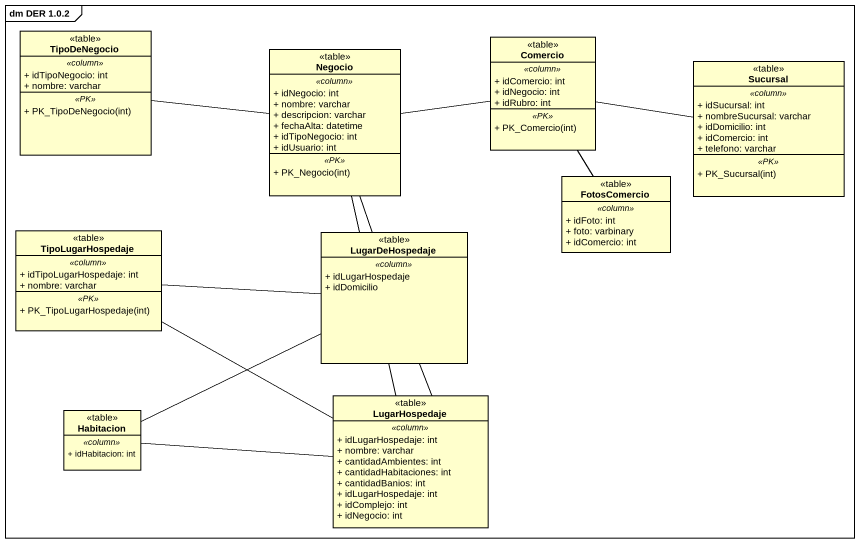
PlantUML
@startuml
mainframe dm DER 1.0.2
hide circle
hide empty members
skinparam classAttributeIconSize 0
class TipoDeNegocio <<table>> {
  .. <<column>> ..
  + idTipoNegocio: int
  + nombre: varchar
  .. <<PK>> ..
  + PK_TipoDeNegocio(int)
}
class Negocio <<table>> {
  .. <<column>> ..
  + idNegocio: int
  + nombre: varchar
  + descripcion: varchar
  + fechaAlta: datetime
  + idTipoNegocio: int
  + idUsuario: int
  .. <<PK>> ..
  + PK_Negocio(int)
}
class Comercio <<table>> {
  .. <<column>> ..
  + idComercio: int
  + idNegocio: int
  + idRubro: int
  .. <<PK>> ..
  + PK_Comercio(int)
}
class Sucursal <<table>> {
  .. <<column>> ..
  + idSucursal: int
  + nombreSucursal: varchar
  + idDomicilio: int
  + idComercio: int
  + telefono: varchar
  .. <<PK>> ..
  + PK_Sucursal(int)
}
class FotosComercio <<table>> {
  .. <<column>> ..
  + idFoto: int
  + foto: varbinary
  + idComercio: int
}
class TipoLugarHospedaje <<table>> {
  .. <<column>> ..
  + idTipoLugarHospedaje: int
  + nombre: varchar
  .. <<PK>> ..
  + PK_TipoLugarHospedaje(int)
}
class LugarDeHospedaje <<table>> {
  .. <<column>> ..
  + idLugarHospedaje
  + idDomicilio
}
class LugarHospedaje <<table>> {
  .. <<column>> ..
  + idLugarHospedaje: int
  + nombre: varchar
  + cantidadAmbientes: int
  + cantidadHabitaciones: int
  + cantidadBanios: int
  + idLugarHospedaje: int
  + idComplejo: int
  + idNegocio: int
}
class Habitacion <<table>> {
  .. <<column>> ..
  + idHabitacion: int
}
Negocio -left- TipoDeNegocio
Negocio -- LugarHospedaje
Comercio -left- Negocio
Sucursal -left- Comercio
FotosComercio -up- Comercio
TipoLugarHospedaje -right- LugarDeHospedaje
LugarDeHospedaje -up- Negocio
LugarHospedaje -left- TipoLugarHospedaje
LugarHospedaje -up- LugarDeHospedaje
LugarHospedaje -left- Habitacion
Habitacion -right- LugarDeHospedaje
@enduml
